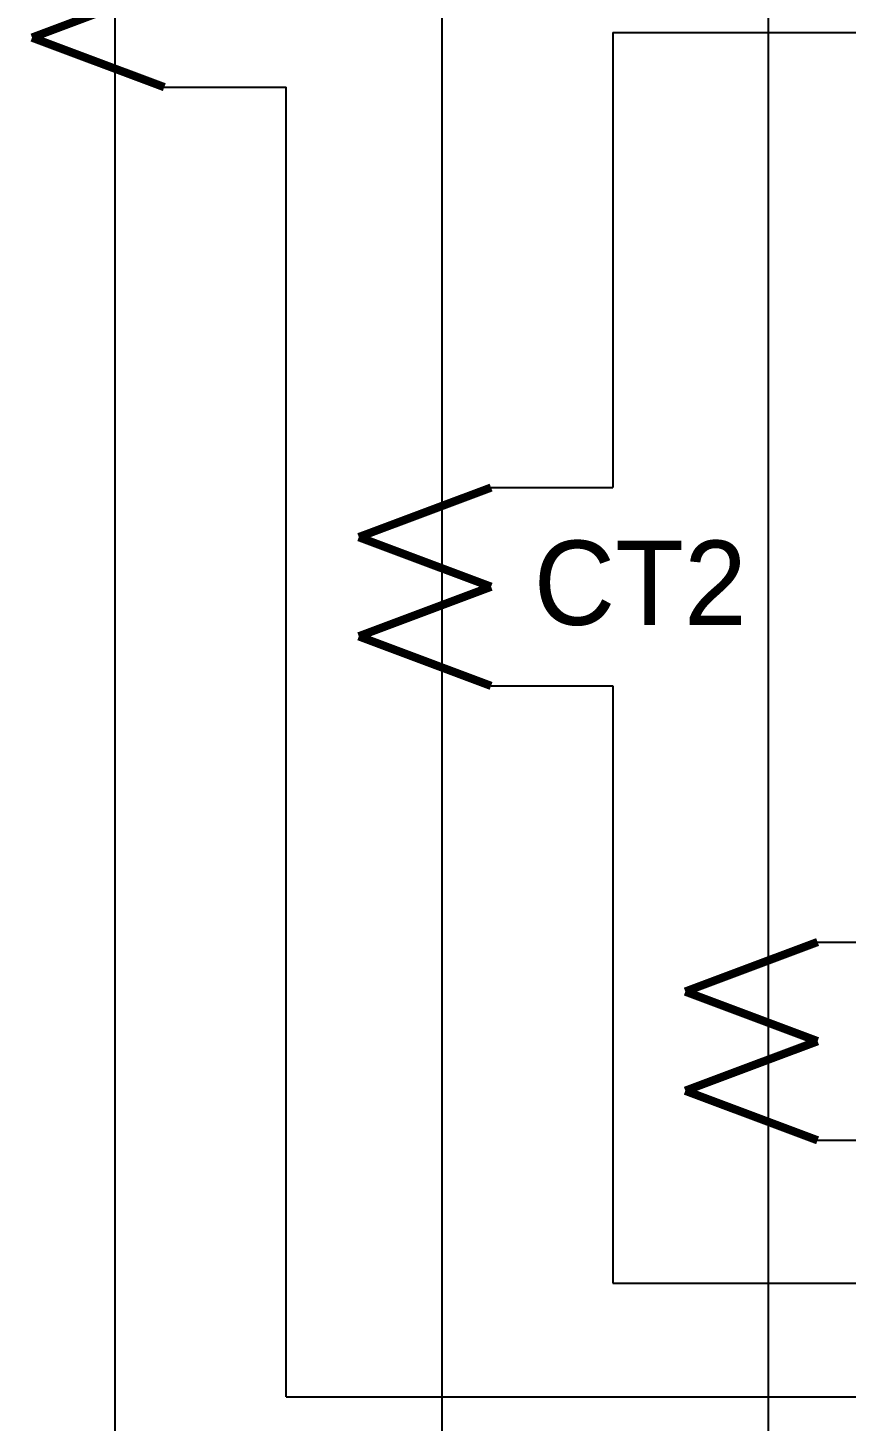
# Model space of a CAD drawing. Header units: millimetres. Extents: x 45 to 885, y 38 to 718.
# Drawn here: x 247.52 to 266.63, y 448.59 to 481.15 of the extents above; entities that cross this region are included whole.
import ezdxf

# ---------------------------------------------------------------- set-up
doc = ezdxf.new("R2010")
doc.units = ezdxf.units.MM
doc.layers.add('ASHADE', color=7, linetype='Continuous')
doc.styles.add('ghs', font='NGULIM.TTF')

msp = doc.modelspace()

# ---------------------------------------------------------------- linework, layer by layer
at = {"layer": 'ASHADE', "color": 0, "linetype": 'ByBlock', "lineweight": 25}
for p, q in [((249.556, 445.789), (249.556, 493.917)), ((264.812, 445.693), (264.812, 493.916)), ((261.183, 481.047), (281.791, 481.047)), ((250.706, 479.766), (253.551, 479.766)), ((253.551, 449.161), (253.551, 479.766)), ((258.337, 470.408), (261.183, 470.408)), ((258.337, 465.773), (261.183, 465.773)), ((265.962, 459.788), (267.567, 459.788)), ((265.962, 455.153), (289.106, 455.153)), ((261.183, 451.816), (281.791, 451.816)), ((253.551, 449.161), (274.762, 449.161))]:
    msp.add_line(p, q, dxfattribs=at)
at = {"layer": 'ASHADE', "color": 0, "linetype": 'ByBlock', "lineweight": 25, "ltscale": 2}
for p, q in [((257.188, 493.906), (257.188, 423.543)), ((261.183, 481.047), (261.183, 470.408)), ((261.183, 465.773), (261.183, 451.816))]:
    msp.add_line(p, q, dxfattribs=at)
at = {"layer": 'ASHADE', "color": 0, "linetype": 'ByBlock', "lineweight": 25, "const_width": 0.193}
for points in [[(250.706, 482.083), (247.617, 480.924)], [(250.706, 479.766), (247.617, 480.924)], [(258.337, 470.408), (255.248, 469.25)], [(258.337, 468.091), (255.248, 469.25)], [(258.337, 468.091), (255.248, 466.932)], [(258.337, 465.773), (255.248, 466.932)], [(265.962, 459.788), (262.873, 458.629)], [(265.962, 457.47), (262.873, 458.629)], [(265.962, 457.47), (262.873, 456.312)], [(265.962, 455.153), (262.873, 456.312)]]:
    msp.add_lwpolyline(points, dxfattribs=at)

# ---------------------------------------------------------------- texts
at = {"layer": 'ASHADE', "color": 0, "linetype": 'ByBlock', "lineweight": 25, "ltscale": 2, "style": 'ghs'}
msp.add_text('CT2', height=1.9703, dxfattribs=at).set_placement((259.332, 467.198))

doc.saveas('drawing.dxf')
